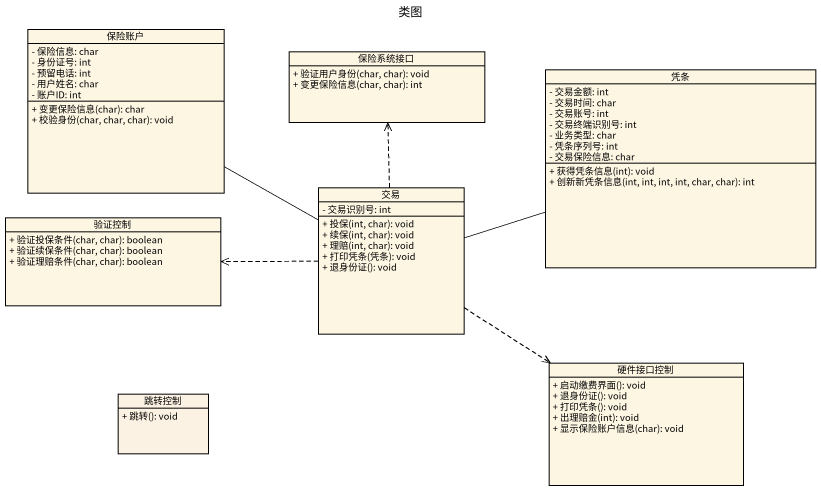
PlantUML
@startuml
title 类图
hide circle
hide empty members
skinparam classAttributeIconSize 0
class 保险账户 {
  - 保险信息: char
  - 身份证号: int
  - 预留电话: int
  - 用户姓名: char
  - 账户ID: int
  + 变更保险信息(char): char
  + 校验身份(char, char, char): void
}
class 保险系统接口 {
  + 验证用户身份(char, char): void
  + 变更保险信息(char, char): int
}
class 凭条 {
  - 交易金额: int
  - 交易时间: char
  - 交易账号: int
  - 交易终端识别号: int
  - 业务类型: char
  - 凭条序列号: int
  - 交易保险信息: char
  + 获得凭条信息(int): void
  + 创新新凭条信息(int, int, int, int, char, char): int
}
class 交易 {
  - 交易识别号: int
  + 投保(int, char): void
  + 续保(int, char): void
  + 理赔(int, char): void
  + 打印凭条(凭条): void
  + 退身份证(): void
}
class 验证控制 {
  + 验证投保条件(char, char): boolean
  + 验证续保条件(char, char): boolean
  + 验证理赔条件(char, char): boolean
}
class 硬件接口控制 {
  + 启动缴费界面(): void
  + 退身份证(): void
  + 打印凭条(): void
  + 出理赔金(int): void
  + 显示保险账户信息(char): void
}
class 跳转控制 #FCF2E3 {
  + 跳转(): void
}
交易 -left- 保险账户
交易 .up.> 保险系统接口
交易 -right- 凭条
交易 .left.> 验证控制
交易 ..> 硬件接口控制
@enduml
